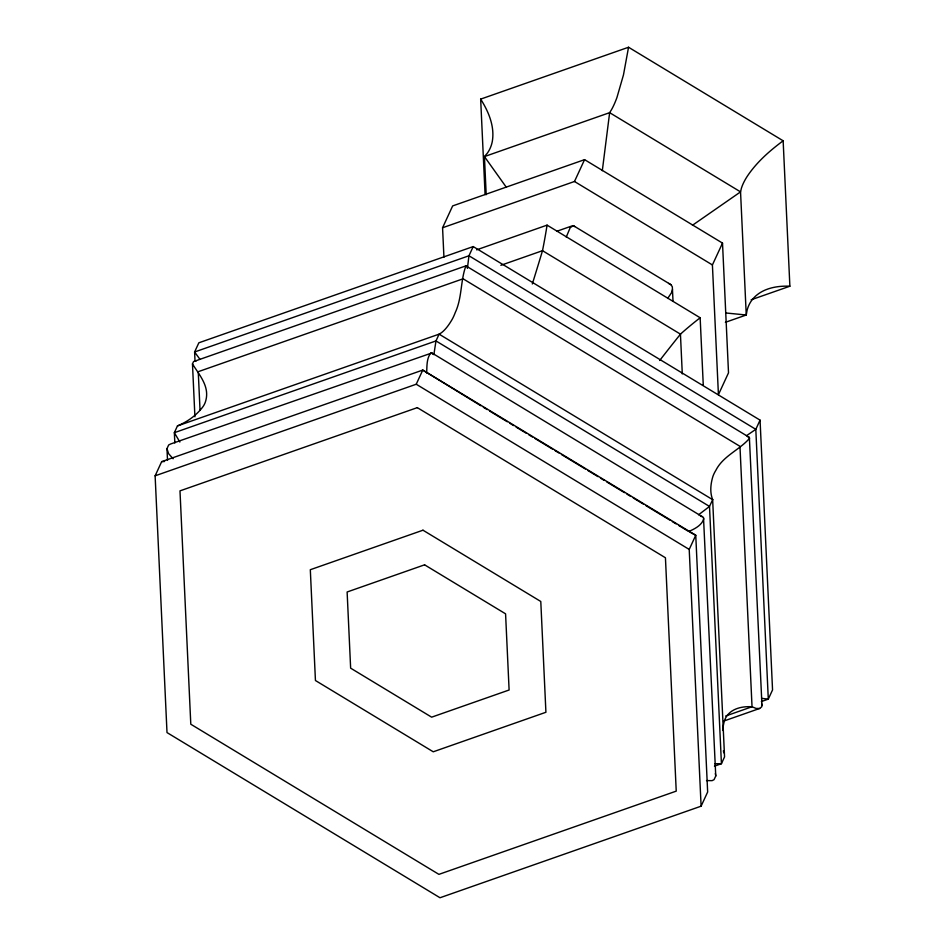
<?xml version="1.0" encoding="UTF-8"?>
<svg xmlns="http://www.w3.org/2000/svg" width="945" height="945" viewBox="0 0 945 945"><rect width="100%" height="100%" fill="white"/><g stroke="black" fill="none" stroke-linecap="round" stroke-linejoin="round"><path stroke-width="1.42" d="M467.409 268.392L468.956 255.776L473.209 246.574L760.063 420.135L772.549 689.921L768.297 699.123L761.339 701.556M602.308 170.702L609.643 112.668L611.486 109.714A69.186 16.443 -82.2 0 0 616.931 97.559L623.476 74.891L628.543 47.25L783.145 140.793L789.878 286.217L751.18 299.778M433.861 354.682L435.976 340.932L439.106 334.152A135.17 32.13 -82.2 0 0 451.993 319.658A43.848 10.419 -82.2 0 0 455.266 312.535C462.164 297.84 460.439 280.405 465.92 265.864L749.373 437.381L761.977 705.513L761.694 706.836L759.638 708.478L723.492 721.153M167.513 460.404L166.97 448.639L168.671 444.977L170.643 443.985L431.9 352.946L703.493 517.411L715.755 775.999L714.066 779.66L712.081 780.653L706.506 780.594M194.918 416.78L192.473 363.908L193.548 361.581L465.92 265.864M703.836 518.722C701.804 525.385 694.669 528.94 688.692 531.503L678.616 525.408M749.598 438.208C739.97 449.726 723.291 455.714 715.908 470.244A43.848 17.471 -34 0 0 712.636 477.319A135.17 53.853 -34 0 0 712.684 499.633M566.256 237.089L570.189 227.674L573.332 225.642L671.021 284.752L672.332 286.831L673.017 301.231M672.474 289.572L671.446 292.832L667.666 298.443M192.473 363.908C198.934 374.492 209.447 385.832 205.963 399.959A43.848 27.889 35.6 0 1 202.702 407.047A135.17 85.983 35.6 0 1 177.459 425.876L174.352 432.692L174.837 442.981M155.122 475.819L161.666 461.656L422.769 370.074L695.756 535.26L707.651 792.016L701.107 806.179L440.004 897.75L167.005 732.576L155.122 475.819L416.225 384.237L422.769 370.074L480.851 405.748M443.937 257.241L442.567 227.757L452.655 205.915L584.577 159.646L722.512 243.101L728.512 372.826L718.424 394.667L712.412 264.943L722.512 243.101M442.567 227.757L574.489 181.487L584.577 159.646M701.107 806.179L689.212 549.423L695.756 535.26L689.874 532.13M177.495 425.911L439.106 334.152L712.648 499.657L709.506 506.437L721.425 763.702L714.467 766.147M760.063 420.135L755.811 429.337L768.297 699.123L761.575 698.355M698.532 514.824L709.506 506.437L435.976 340.932L174.352 432.692L179.869 442.036M783.145 140.793C769.596 150.869 756.614 162.233 747.2 176.384A69.186 27.559 -34 0 0 741.388 188.315L740.549 191.882L746.255 315.004L725.382 322.316M431.144 352.627C426.478 357.942 426.998 366.247 426.679 372.968M692.472 225.264L740.549 191.882L609.643 112.668L484.431 156.587L486.202 194.694M746.467 435.728L755.811 429.337L468.956 255.776L194.599 351.989L195.013 360.836M485.08 194.587L480.662 99.119L628.543 47.25M473.209 246.574L198.852 342.799L194.599 351.989L199.808 359.124M476.623 249.846L547.072 225.134L700.15 317.768L703.281 385.347M556.688 231.312L571.796 226.009M500.862 265.297L542.513 250.685L680.447 334.14L682.29 373.936M725.689 715.991L752.031 706.754L756.106 708.443L759.638 708.478M194.8 360.955L196.442 360.754M161.666 461.656L164.548 461.503M714.703 763.737L721.425 763.702L724.555 756.91L712.648 499.657M789.878 286.217C776.66 285.638 761.883 288.367 752.87 298.892A69.186 44.002 35.6 0 0 747.046 310.492L746.255 315.004L725.902 312.984M747.483 436.661L748.653 436.85M700.505 516.289L702.348 516.584M668.587 283.382L671.021 284.752M574.489 181.487L712.412 264.943M483.367 407.271L487.147 409.563M489.664 411.087L507.3 421.753M509.816 423.277L513.596 425.569M516.112 427.093L526.2 433.188M528.716 434.712L532.496 436.992M535.012 438.515L552.648 449.194M555.164 450.718L558.944 452.998M561.472 454.521L585.404 469.003M587.92 470.527L597.996 476.634M600.512 478.158L604.292 480.438M606.82 481.962L624.444 492.64M626.972 494.164L630.752 496.444M633.268 497.968L643.344 504.063M645.86 505.599L669.792 520.069M672.32 521.605L676.1 523.884M416.225 384.237L689.212 549.423M573.332 225.642L574.714 226.587M173.1 458.75L168.6 453.683L166.97 448.639M506.343 187.299L484.431 156.587L487.242 153.291A69.186 44.002 35.6 0 0 492.333 141.254C494.814 126.299 488.53 111.51 480.662 99.119M466.405 266.077L466.795 266.833M431.9 352.946L432.526 354.151M761.717 703.978L761.977 705.513M715.353 773.565L715.755 775.999M200.021 409.929L198.249 371.68L463.085 278.799L739.97 446.335L752.031 706.754C743.172 706.21 733.025 707.982 727.26 715.377A43.848 27.889 35.6 0 0 723.988 722.452A135.17 85.983 35.6 0 0 722.665 730.45M723.752 752.811A135.17 85.983 35.6 0 1 723.409 750.767M532.318 283.972A1499.904 356.478 -82.2 0 0 542.513 250.649A156.929 37.304 -82.2 0 0 547.072 225.134M659.693 360.482A1499.904 597.535 -34 0 1 680.483 334.128M680.435 334.14A156.929 62.524 -34 0 1 700.162 317.768M417.312 407.638L179.987 490.868L190.796 724.224L438.917 874.361L676.23 791.13L665.434 557.763L417.312 407.638M422.982 530.204L310.314 569.717L315.441 680.518L433.247 751.795L545.915 712.27L540.788 601.481L422.982 530.204M424.588 564.827L347.122 591.995L350.642 668.162L431.641 717.172L509.107 690.004L505.575 613.825L424.588 564.827"/></g></svg>
